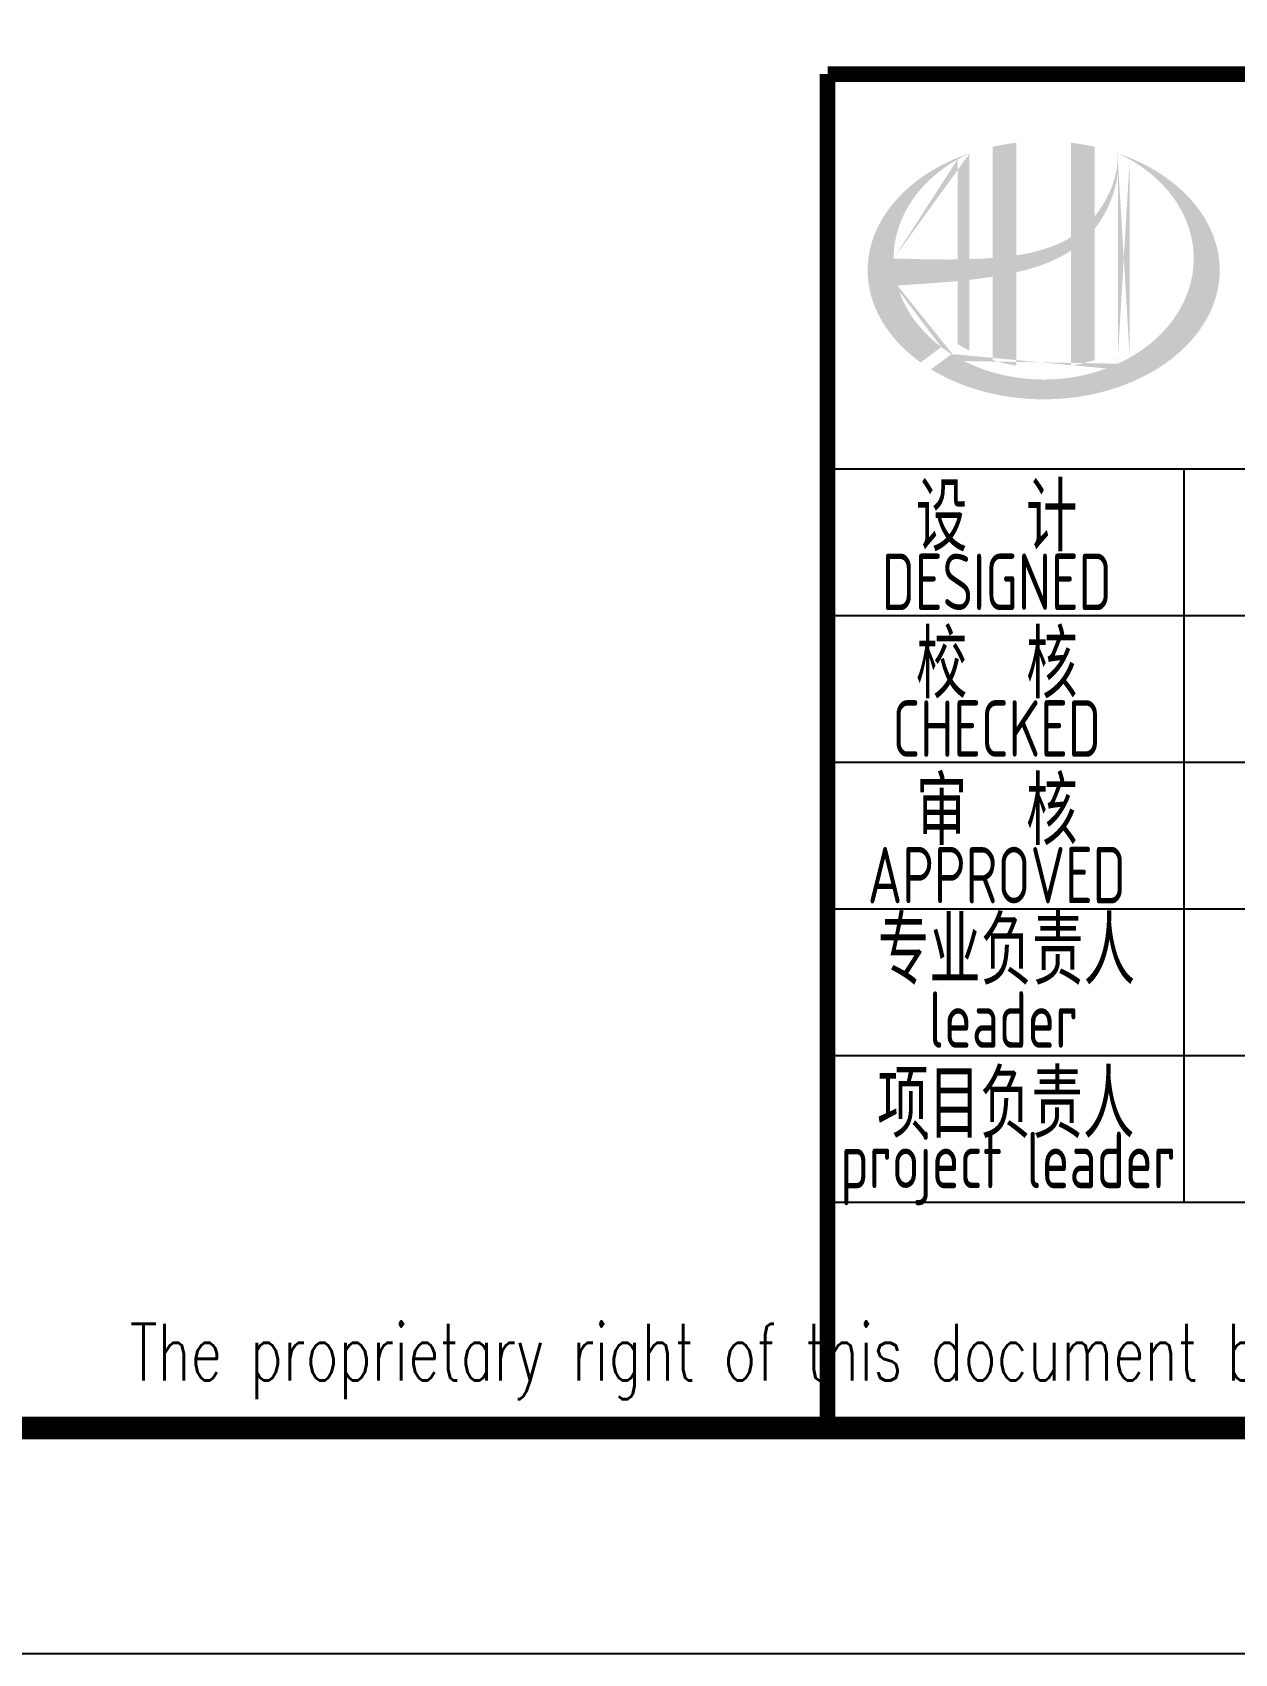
# Model space of a CAD drawing. Extents: x 4267484 to 4395158, y -674551 to -235742.
# Drawn here: x 4362634 to 4367962, y -485691 to -478506 of the extents above; entities that cross this region are included whole.
import ezdxf
from ezdxf.enums import TextEntityAlignment as Align

# ---------------------------------------------------------------- set-up
doc = ezdxf.new("R2010")
doc.units = 0
doc.header["$LTSCALE"] = 1000
doc.header["$MEASUREMENT"] = 0
doc.layers.get('0').update_dxf_attribs({"linetype": 'CONTINUOUS'})
doc.layers.add('PUB_TITLE', color=4, linetype='CONTINUOUS')
doc.styles.add('AHD', font='sceie.shx', dxfattribs={"width": 0.7, "bigfont": 'sceic.shx'})
doc.styles.add('ECEC_TQ', font='txt_l.shx', dxfattribs={"bigfont": 'hztxt_l.shx'})

msp = doc.modelspace()

# ---------------------------------------------------------------- hatches: boundary and pattern name
h = msp.add_hatch(color=256)
edge = h.paths.add_edge_path()
edge.add_spline(control_points=[(4366994.2, -479569.1), (4367000.3, -479567.7), (4367006.4, -479566.3), (4367055.5, -479554.4), (4367098.1, -479541.4), (4367173.1, -479510.3), (4367206.1, -479493.3), (4367236.9, -479472.7)], knot_values=[61.629012, 61.629012, 61.629012, 61.629012, 63.330431, 63.330431, 75.353634, 75.353634, 85.398649, 85.398649, 85.398649, 85.398649], degree=3, periodic=0)
edge.add_line((4367236.9, -479472.7), (4367236.9, -479983))
edge.add_spline(control_points=[(4367236.9, -479983), (4367254.1, -479980.2), (4367271.1, -479976.9), (4367305.8, -479968.8), (4367323.5, -479964), (4367340.9, -479958.5)], knot_values=[4.908456, 4.908456, 4.908456, 4.908456, 4.992821, 4.992821, 5.083034, 5.083034, 5.083034, 5.083034], degree=3, periodic=0)
edge.add_line((4367340.9, -479958.5), (4367340.9, -479377.1))
edge.add_spline(control_points=[(4367340.9, -479377.1), (4367349.6, -479366.2), (4367357.8, -479354.8), (4367383.9, -479315.2), (4367399.5, -479285.2), (4367428.8, -479212.4), (4367440, -479168.6), (4367444.7, -479123.3), (4367444.8, -479122), (4367444.9, -479120.8)], knot_values=[97.991744, 97.991744, 97.991744, 97.991744, 101.64219, 101.64219, 110.337975, 110.337975, 121.934322, 121.934322, 122.270691, 122.270691, 122.270691, 122.270691], degree=3, periodic=0)
edge.add_line((4367444.9, -479120.8), (4367444.9, -479050.3))
edge.add_spline(control_points=[(4367444.9, -479050.3), (4367444.8, -479058), (4367444.5, -479065.7), (4367443.9, -479073.4)], knot_values=[126.194075, 126.194075, 126.194075, 126.194075, 128.396762, 128.396762, 128.396762, 128.396762], degree=3, periodic=0)
edge.add_spline(control_points=[(4367443.9, -479073.4), (4367443.4, -479079.6), (4367442.8, -479085.8), (4367442, -479092)], knot_values=[124.417049, 124.417049, 124.417049, 124.417049, 126.194075, 126.194075, 126.194075, 126.194075], degree=3, periodic=0)
edge.add_spline(control_points=[(4367442, -479092), (4367440.9, -479101.1), (4367439.4, -479110.2), (4367437.6, -479119.3)], knot_values=[121.80529, 121.80529, 121.80529, 121.80529, 124.417049, 124.417049, 124.417049, 124.417049], degree=3, periodic=0)
edge.add_spline(control_points=[(4367437.6, -479119.3), (4367435.3, -479131.5), (4367432.3, -479143.6), (4367428.8, -479155.6)], knot_values=[118.31574, 118.31574, 118.31574, 118.31574, 121.80529, 121.80529, 121.80529, 121.80529], degree=3, periodic=0)
edge.add_spline(control_points=[(4367428.8, -479155.6), (4367425.3, -479167.7), (4367421.3, -479179.8), (4367416.7, -479191.6)], knot_values=[114.795988, 114.795988, 114.795988, 114.795988, 118.31574, 118.31574, 118.31574, 118.31574], degree=3, periodic=0)
edge.add_spline(control_points=[(4367416.7, -479191.6), (4367412.2, -479203.3), (4367407.3, -479214.8), (4367401.8, -479226.2)], knot_values=[111.329641, 111.329641, 111.329641, 111.329641, 114.795988, 114.795988, 114.795988, 114.795988], degree=3, periodic=0)
edge.add_spline(control_points=[(4367401.8, -479226.2), (4367396.3, -479237.7), (4367390.3, -479249.1), (4367383.8, -479260.2)], knot_values=[107.79529, 107.79529, 107.79529, 107.79529, 111.329641, 111.329641, 111.329641, 111.329641], degree=3, periodic=0)
edge.add_spline(control_points=[(4367383.8, -479260.2), (4367377.5, -479271), (4367370.8, -479281.5), (4367363.7, -479291.8)], knot_values=[104.343579, 104.343579, 104.343579, 104.343579, 107.79529, 107.79529, 107.79529, 107.79529], degree=3, periodic=0)
edge.add_spline(control_points=[(4367363.7, -479291.8), (4367356.5, -479302.2), (4367348.9, -479312.2), (4367340.9, -479321.9)], knot_values=[100.8507, 100.8507, 100.8507, 100.8507, 104.343579, 104.343579, 104.343579, 104.343579], degree=3, periodic=0)
edge.add_line((4367340.9, -479321.9), (4367340.9, -479012.7))
edge.add_spline(control_points=[(4367340.9, -479012.7), (4367306.9, -479005.1), (4367272.1, -478999.2), (4367236.9, -478995.1)], knot_values=[4.423999, 4.423999, 4.423999, 4.423999, 4.558741, 4.558741, 4.558741, 4.558741], degree=3, periodic=0)
edge.add_line((4367236.9, -478995.1), (4367236.9, -479413.3))
edge.add_spline(control_points=[(4367236.9, -479413.3), (4367165, -479457.8), (4367080.8, -479481), (4366994.2, -479494.1)], knot_values=[63.246215, 63.246215, 63.246215, 63.246215, 87.689124, 87.689124, 87.689124, 87.689124], degree=3, periodic=0)
edge.add_line((4366994.2, -479494.1), (4366994.2, -478995.1))
edge.add_spline(control_points=[(4366994.2, -478995.1), (4366959.1, -478999.2), (4366924.3, -479005.1), (4366890.2, -479012.7)], knot_values=[4.866038, 4.866038, 4.866038, 4.866038, 5.000777, 5.000777, 5.000777, 5.000777], degree=3, periodic=0)
edge.add_line((4366890.2, -479012.7), (4366890.2, -479505.5))
edge.add_spline(control_points=[(4366890.2, -479505.5), (4366888.6, -479505.6), (4366853.6, -479508.3), (4366819, -479510), (4366786.2, -479511)], knot_values=[43.657356, 43.657356, 43.657356, 43.657356, 44.134253, 53.497092, 53.497092, 53.497092, 53.497092], degree=3, periodic=0)
edge.add_line((4366786.2, -479511), (4366786.2, -479041.9))
edge.add_spline(control_points=[(4366786.2, -479041.9), (4366769.2, -479047.8), (4366752.5, -479054.1), (4366736, -479060.8)], knot_values=[5.14157, 5.14157, 5.14157, 5.14157, 5.212921, 5.212921, 5.212921, 5.212921], degree=3, periodic=0)
edge.add_spline(control_points=[(4366736, -479060.8), (4366729.1, -479063.6), (4366722.3, -479066.5), (4366690.1, -479080.7), (4366665.5, -479093), (4366642, -479106.2)], knot_values=[5.212921, 5.212921, 5.212921, 5.212921, 5.24296, 5.24296, 5.355623, 5.355623, 5.355623, 5.355623], degree=3, periodic=0)
edge.add_spline(control_points=[(4366642, -479106.2), (4366627.2, -479114.5), (4366612.7, -479123.3), (4366598.7, -479132.4)], knot_values=[5.355623, 5.355623, 5.355623, 5.355623, 5.426974, 5.426974, 5.426974, 5.426974], degree=3, periodic=0)
edge.add_spline(control_points=[(4366598.7, -479132.4), (4366591.3, -479137.2), (4366584, -479142.1), (4366570.5, -479151.6), (4366564.3, -479156.1), (4366558.2, -479160.7)], knot_values=[5.426974, 5.426974, 5.426974, 5.426974, 5.464765, 5.464765, 5.498325, 5.498325, 5.498325, 5.498325], degree=3, periodic=0)
edge.add_spline(control_points=[(4366558.2, -479160.7), (4366532.1, -479180.3), (4366508, -479201.2), (4366486.1, -479223.1)], knot_values=[5.498325, 5.498325, 5.498325, 5.498325, 5.641027, 5.641027, 5.641027, 5.641027], degree=3, periodic=0)
edge.add_spline(control_points=[(4366486.1, -479223.1), (4366479.1, -479230.1), (4366472.4, -479237.2), (4366451.9, -479259.8), (4366439.1, -479275.7), (4366427.3, -479291.9)], knot_values=[5.641027, 5.641027, 5.641027, 5.641027, 5.686569, 5.686569, 5.783729, 5.783729, 5.783729, 5.783729], degree=3, periodic=0)
edge.add_spline(control_points=[(4366427.3, -479291.9), (4366412.2, -479312.6), (4366398.8, -479334), (4366385.7, -479359), (4366384.1, -479362.2), (4366382.5, -479365.3)], knot_values=[5.783729, 5.783729, 5.783729, 5.783729, 5.908374, 5.908374, 5.92643, 5.92643, 5.92643, 5.92643], degree=3, periodic=0)
edge.add_spline(control_points=[(4366382.5, -479365.3), (4366370.1, -479390.5), (4366360, -479416.1), (4366352.5, -479442)], knot_values=[5.92643, 5.92643, 5.92643, 5.92643, 6.069132, 6.069132, 6.069132, 6.069132], degree=3, periodic=0)
edge.add_spline(control_points=[(4366352.5, -479442), (4366349.3, -479453.1), (4366346.5, -479464.3), (4366341.2, -479490.5), (4366338.9, -479505.5), (4366337.5, -479520.6)], knot_values=[6.069132, 6.069132, 6.069132, 6.069132, 6.130179, 6.130179, 6.211834, 6.211834, 6.211834, 6.211834], degree=3, periodic=0)
edge.add_spline(control_points=[(4366337.5, -479520.6), (4366336.2, -479533.7), (4366335.6, -479546.9), (4366335.6, -479560.1)], knot_values=[6.211834, 6.211834, 6.211834, 6.211834, 6.283185, 6.283185, 6.283185, 6.283185], degree=3, periodic=0)
edge.add_spline(control_points=[(4366335.6, -479560.1), (4366335.6, -479569.5), (4366335.9, -479578.8), (4366336.5, -479588.1)], knot_values=[6.283185, 6.283185, 6.283185, 6.283185, 6.333655, 6.333655, 6.333655, 6.333655], degree=3, periodic=0)
edge.add_spline(control_points=[(4366336.5, -479588.1), (4366337.8, -479606.8), (4366340.3, -479625.4), (4366344.1, -479643.9)], knot_values=[6.333655, 6.333655, 6.333655, 6.333655, 6.434594, 6.434594, 6.434594, 6.434594], degree=3, periodic=0)
edge.add_spline(control_points=[(4366344.1, -479643.9), (4366344.3, -479645.1), (4366344.6, -479646.3), (4366348.5, -479664.8), (4366353.3, -479682), (4366359.1, -479699)], knot_values=[6.434594, 6.434594, 6.434594, 6.434594, 6.441278, 6.441278, 6.535532, 6.535532, 6.535532, 6.535532], degree=3, periodic=0)
edge.add_spline(control_points=[(4366359.1, -479699), (4366365.4, -479717.2), (4366372.9, -479735.3), (4366381.6, -479753.1)], knot_values=[6.535532, 6.535532, 6.535532, 6.535532, 6.636471, 6.636471, 6.636471, 6.636471], degree=3, periodic=0)
edge.add_spline(control_points=[(4366381.6, -479753.1), (4366383.8, -479757.6), (4366386.1, -479762), (4366395.5, -479779.7), (4366403.2, -479792.7), (4366411.5, -479805.5)], knot_values=[6.636471, 6.636471, 6.636471, 6.636471, 6.661894, 6.661894, 6.73741, 6.73741, 6.73741, 6.73741], degree=3, periodic=0)
edge.add_spline(control_points=[(4366411.5, -479805.5), (4366422.7, -479822.7), (4366435.1, -479839.5), (4366448.6, -479855.9)], knot_values=[6.73741, 6.73741, 6.73741, 6.73741, 6.838349, 6.838349, 6.838349, 6.838349], degree=3, periodic=0)
edge.add_spline(control_points=[(4366448.6, -479855.9), (4366454.5, -479863), (4366460.7, -479870.1), (4366475.2, -479886.1), (4366483.7, -479894.9), (4366492.6, -479903.5)], knot_values=[6.838349, 6.838349, 6.838349, 6.838349, 6.88251, 6.88251, 6.939288, 6.939288, 6.939288, 6.939288], degree=3, periodic=0)
edge.add_spline(control_points=[(4366492.6, -479903.5), (4366508.4, -479918.9), (4366525.3, -479933.7), (4366543.2, -479947.9)], knot_values=[6.939288, 6.939288, 6.939288, 6.939288, 7.040227, 7.040227, 7.040227, 7.040227], degree=3, periodic=0)
edge.add_spline(control_points=[(4366543.2, -479947.9), (4366552.1, -479955), (4366561.3, -479962), (4366570.7, -479968.8)], knot_values=[7.040227, 7.040227, 7.040227, 7.040227, 7.090696, 7.090696, 7.090696, 7.090696], degree=3, periodic=0)
edge.add_line((4366570.7, -479968.8), (4366661.9, -479900.4))
edge.add_ellipse((4367115.6, -479508.1), major_axis=(665, 0), ratio=0.806676, start_angle=192.81901, end_angle=226.98533, ccw=False)
edge.add_spline(control_points=[(4366467.1, -479627.2), (4366491.2, -479625.7), (4366515.2, -479624.2), (4366603.9, -479618.7), (4366668.7, -479614.4), (4366734.2, -479608.1)], knot_values=[11.398263, 11.398263, 11.398263, 11.398263, 18.40729, 18.40729, 37.18094, 37.18094, 37.18094, 37.18094], degree=3, periodic=0)
edge.add_line((4366734.2, -479608.1), (4366734.2, -479887.1))
edge.add_spline(control_points=[(4366734.2, -479887.1), (4366737.8, -479889.4), (4366741.4, -479891.6), (4366758.3, -479901.8), (4366772.1, -479909.3), (4366786.2, -479916.5)], knot_values=[4.049945, 4.049945, 4.049945, 4.049945, 4.072021, 4.072021, 4.153257, 4.153257, 4.153257, 4.153257], degree=3, periodic=0)
edge.add_line((4366786.2, -479916.5), (4366786.2, -479602.6))
edge.add_spline(control_points=[(4366786.2, -479602.6), (4366818.4, -479598.9), (4366850.8, -479594.7), (4366885.7, -479589.3), (4366888, -479589), (4366890.2, -479588.6)], knot_values=[42.135009, 42.135009, 42.135009, 42.135009, 51.307228, 51.307228, 51.948574, 51.948574, 51.948574, 51.948574], degree=3, periodic=0)
edge.add_line((4366890.2, -479588.6), (4366890.2, -479958.5))
edge.add_spline(control_points=[(4366890.2, -479958.5), (4366923.9, -479969.1), (4366958.7, -479977.3), (4366994.2, -479983)], knot_values=[4.34174, 4.34174, 4.34174, 4.34174, 4.516316, 4.516316, 4.516316, 4.516316], degree=3, periodic=0)
edge.add_line((4366994.2, -479983), (4366994.2, -479569.1))
edge = h.paths.add_edge_path(flags=16)
edge.add_ellipse((4367115.6, -479508.1), major_axis=(665, 0), ratio=0.806676, start_angle=124.98746, end_angle=179.99898, ccw=False)
edge.add_line((4366734.2, -479068.6), (4366734.2, -479512.2))
edge.add_spline(control_points=[(4366734.2, -479512.2), (4366638.9, -479513.5), (4366544.9, -479510.5), (4366450.5, -479508.1)], knot_values=[11.27373, 11.27373, 11.27373, 11.27373, 38.687513, 38.687513, 38.687513, 38.687513], degree=3, periodic=0)
edge = h.paths.add_edge_path()
edge.add_spline(control_points=[(4366616.7, -479999.3), (4366647.8, -480018.3), (4366680.9, -480035.5), (4366765.6, -480072.7), (4366818.8, -480090.6), (4366929.6, -480117.2), (4366987, -480125.9), (4367103.2, -480133.7), (4367161.8, -480132.7), (4367277.4, -480121.2), (4367334.3, -480110.7), (4367443.3, -480080.7), (4367495.4, -480061.1), (4367592.4, -480014.3), (4367637.1, -479986.9), (4367717.1, -479926), (4367752.3, -479892.4), (4367811.6, -479820.9), (4367835.7, -479783), (4367872.1, -479704.9), (4367884.4, -479664.7), (4367896.9, -479583.5), (4367897.2, -479542.5), (4367885.7, -479461), (4367873.9, -479420.5), (4367838.3, -479341.8), (4367814.5, -479303.6), (4367755.7, -479231.4), (4367720.7, -479197.5), (4367640.9, -479135.8), (4367596.1, -479108.1), (4367514.9, -479068.4), (4367480.6, -479054.1), (4367444.9, -479041.9)], knot_values=[0.886421, 0.886421, 0.886421, 0.886421, 1.040557, 1.040557, 1.261172, 1.261172, 1.481788, 1.481788, 1.702404, 1.702404, 1.92302, 1.92302, 2.143636, 2.143636, 2.364252, 2.364252, 2.584868, 2.584868, 2.805484, 2.805484, 3.026099, 3.026099, 3.246715, 3.246715, 3.46852, 3.46852, 3.690325, 3.690325, 3.91213, 3.91213, 4.133935, 4.133935, 4.283209, 4.283209, 4.283209, 4.283209], degree=3, periodic=0)
edge.add_line((4367444.9, -479041.9), (4367444.9, -479042))
edge.add_spline(control_points=[(4367444.9, -479042.1), (4367444.9, -479044.8), (4367444.9, -479047.6), (4367444.9, -479050.3)], knot_values=[128.396762, 128.396762, 128.396762, 128.396762, 129.192193, 129.192193, 129.192193, 129.192193], degree=3, periodic=0)
edge.add_line((4367444.9, -479050.3), (4367444.9, -479974.2))
edge.add_ellipse((4367115.6, -479508.1), major_axis=(665, 0), ratio=0.806676, start_angle=232.10542, end_angle=299.68334, ccw=False)
edge.add_line((4366707.1, -479931.5), (4366616.7, -479999.3))
edge = h.paths.add_edge_path(flags=16)
edge.add_ellipse((4367115.6, -479508.1), major_axis=(665, 0), ratio=0.806676, start_angle=304.98746, end_angle=415.01211, ccw=False)
edge.add_line((4367496.9, -479947.6), (4367496.9, -479068.6))

# ---------------------------------------------------------------- linework, layer by layer
for p, q in [((4366157.7, -480440.7), (4377157.7, -480440.7)), ((4367737.7, -483690.7), (4367737.7, -480440.7)), ((4367737.7, -483690.7), (4367737.7, -480440.7)), ((4367737.7, -483690.7), (4367737.7, -480440.7)), ((4366157.7, -481090.7), (4371657.7, -481090.7)), ((4366157.7, -481740.7), (4371657.7, -481740.7)), ((4366157.7, -482390.7), (4371657.7, -482390.7)), ((4366157.7, -483040.7), (4371657.7, -483040.7)), ((4366157.7, -483690.7), (4384157.7, -483690.7)), ((4366157.7, -484690.7), (4384157.7, -484690.7))]:
    msp.add_line(p, q)
at = {"const_width": 70}
for points in [[(4366157.7, -478690.7), (4366157.7, -484690.7)], [(4384157.7, -478690.7), (4366157.7, -478690.7)]]:
    msp.add_lwpolyline(points, dxfattribs=at)
at = {"layer": 'PUB_TITLE', "color": 4}
msp.add_lwpolyline([(4301057.7, -485690.7), (4385157.7, -485690.7), (4385157.7, -426290.7), (4301057.7, -426290.7)], close=True, dxfattribs=at)
at = {"layer": 'PUB_TITLE', "color": 4, "const_width": 100}
msp.add_lwpolyline([(4303557.7, -484690.7), (4384157.7, -484690.7), (4384157.7, -427290.7), (4303557.7, -427290.7)], close=True, dxfattribs=at)

# ---------------------------------------------------------------- texts
for s, height, style, width, p in [('设  计', 300, 'AHD', 0.8, (4366907.7, -480640.7)), ('设  计', 300, 'AHD', 0.8, (4366907.7, -480640.7)), ('DESIGNED', 250, 'AHD', 0.8, (4366907.7, -480940.7)), ('DESIGNED', 250, 'AHD', 0.8, (4366907.7, -480940.7)), ('校  核', 300, 'AHD', 0.8, (4366907.7, -481290.7)), ('校  核', 300, 'AHD', 0.8, (4366907.7, -481290.7)), ('CHECKED', 250, 'AHD', 0.8, (4366907.7, -481590.7)), ('CHECKED', 250, 'AHD', 0.8, (4366907.7, -481590.7)), ('审  核', 300, 'AHD', 0.8, (4366907.7, -481940.7)), ('审  核', 300, 'AHD', 0.8, (4366907.7, -481940.7)), ('APPROVED', 250, 'AHD', 0.8, (4366907.7, -482240.7)), ('APPROVED', 250, 'AHD', 0.8, (4366907.7, -482240.7)), ('专业负责人', 300, 'AHD', 0.8, (4366950.7, -482560.7)), ('leader', 250, 'AHD', 0.8, (4366937.7, -482880.7)), ('项目负责人', 300, 'AHD', 0.8, (4366947.7, -483240.7)), ('project leader', 250, 'AHD', 0.8, (4366957.7, -483540.7)), ('The proprietary right of this document belongs to Anhui Huadong Chemical And Medical Engineering  Co.,Ltd.  and any replication or transfer to the 3rd. side is forbidden without its permission. ', 250, 'ECEC_TQ', 0.72, (4375157.7, -484390.7))]:
    msp.add_text(s, height=height, dxfattribs=dict(style=style, width=width)).set_placement(p, align=Align.MIDDLE)

doc.saveas('drawing.dxf')
